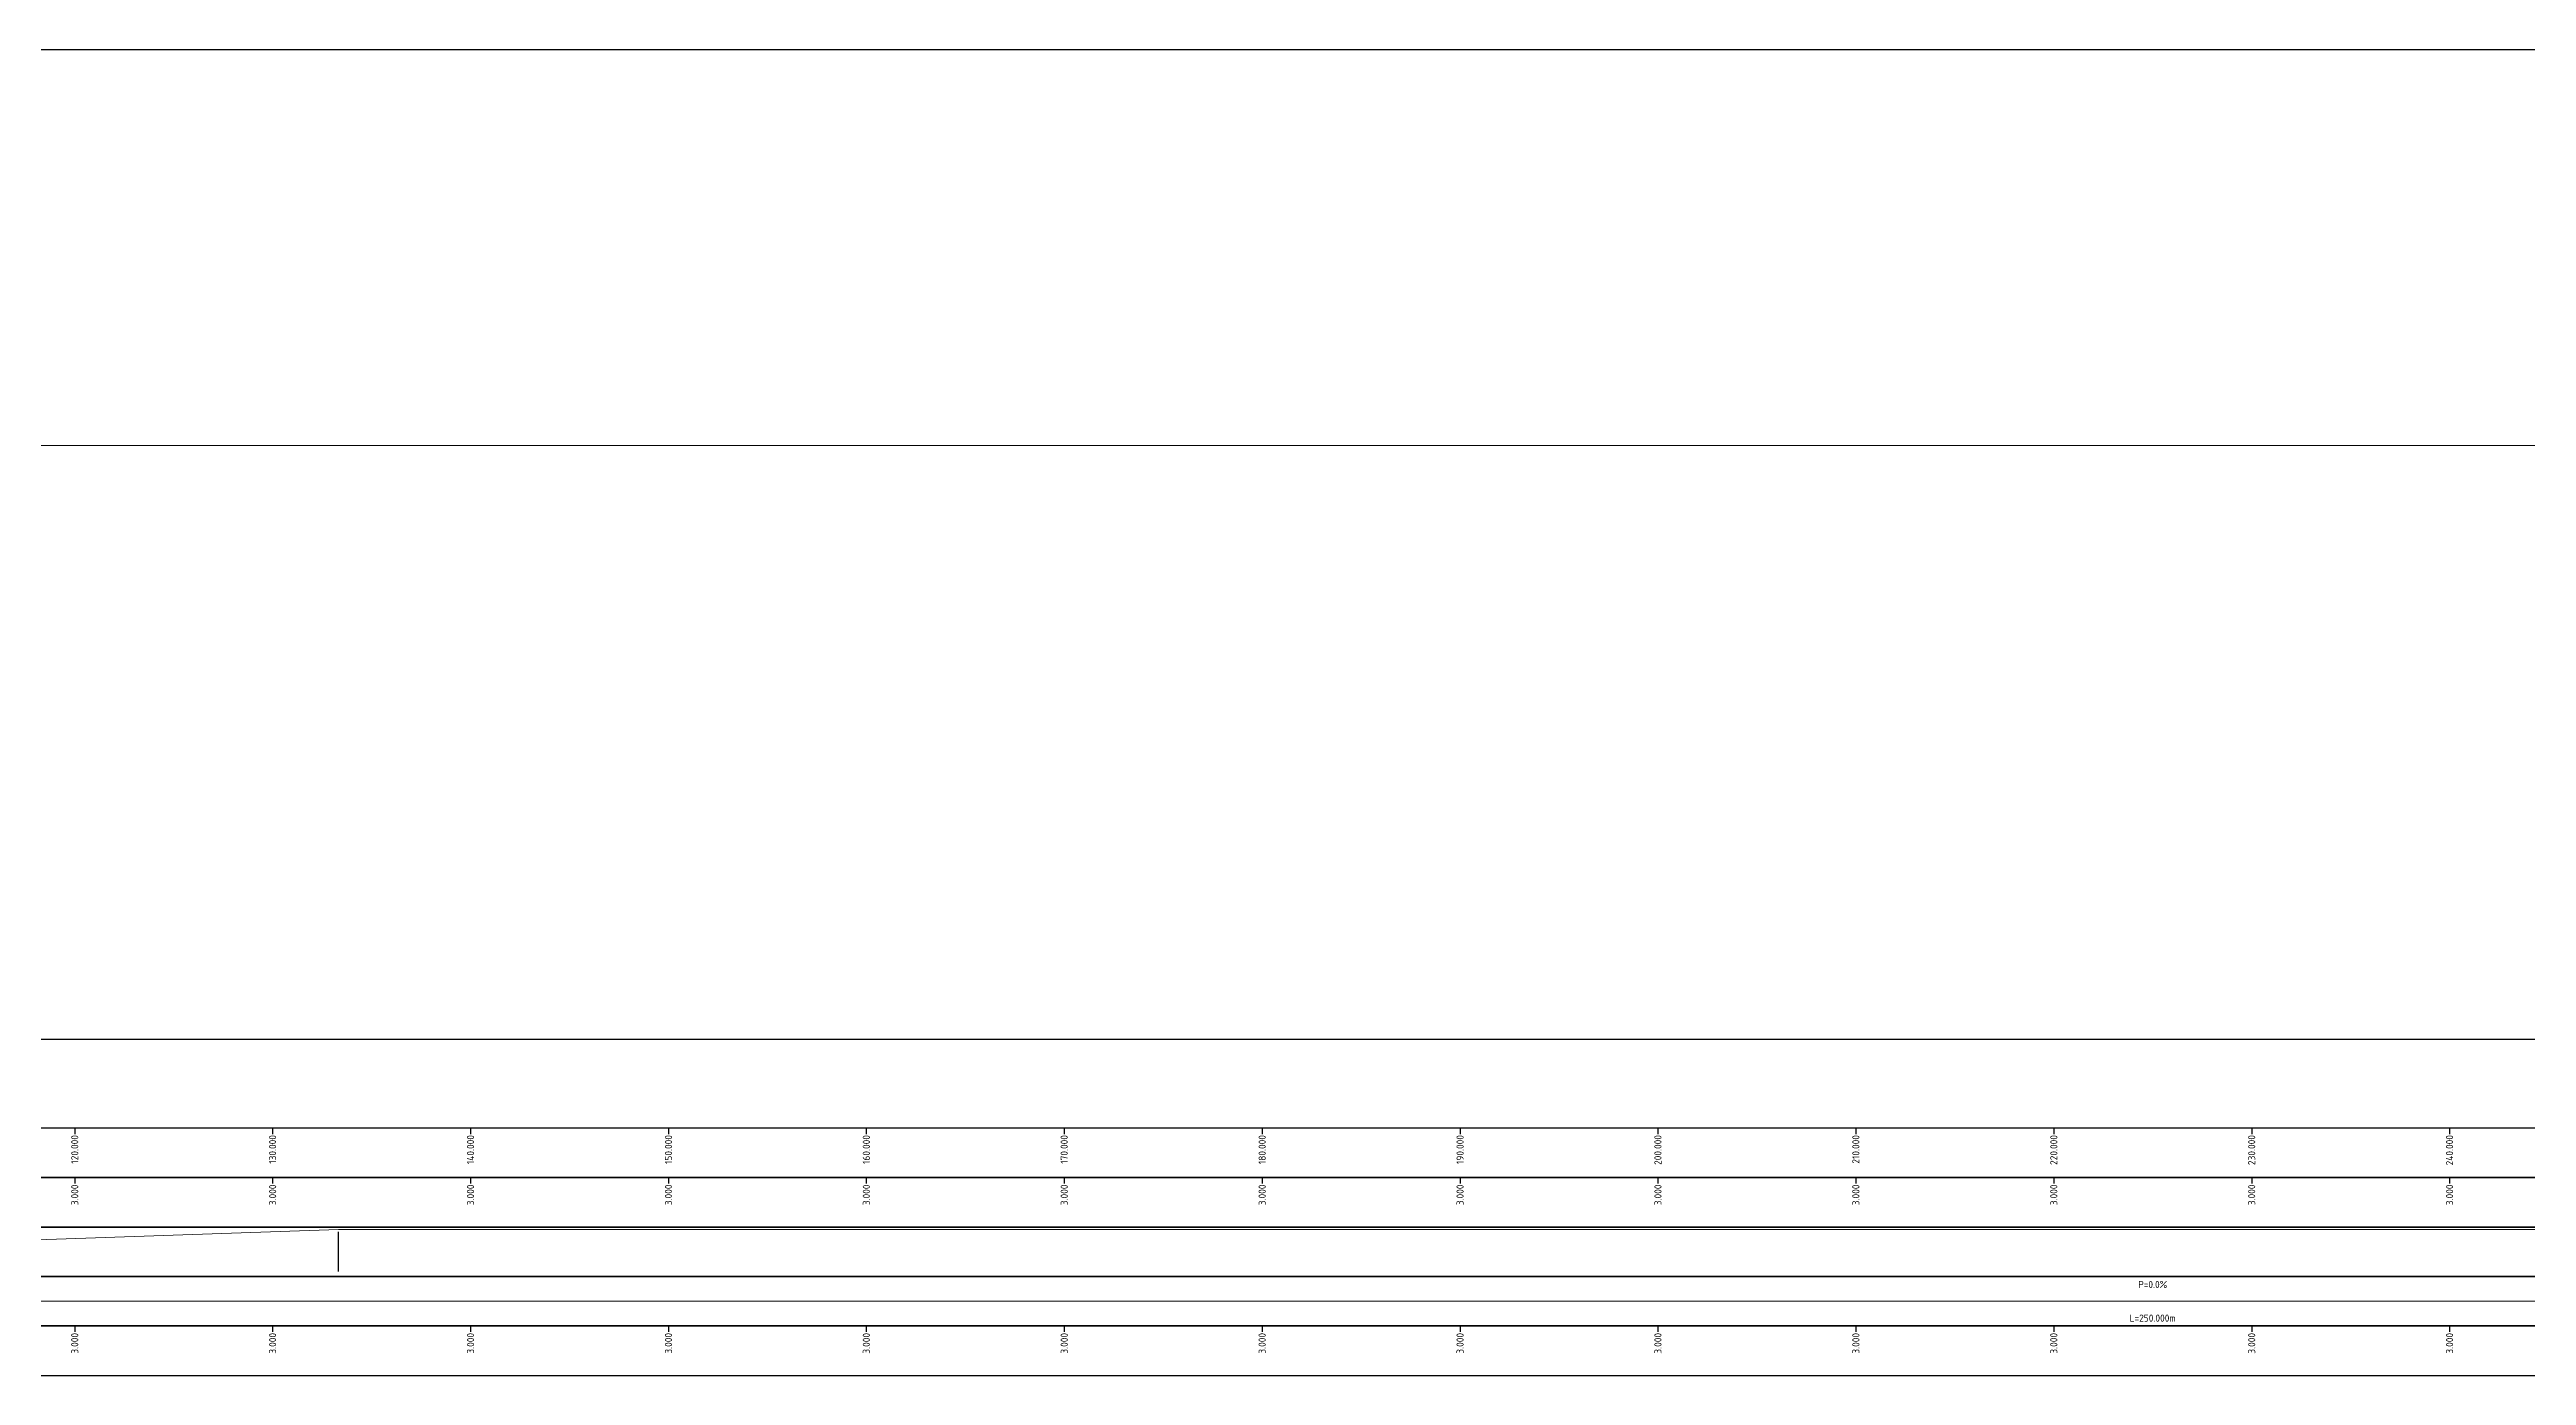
# Model space of a CAD drawing. Extents: x 85476 to 87050, y 436805 to 437377.
# Drawn here: x 86671.6 to 86796.8, y 437184.4 to 437251.4 of the extents above; entities that cross this region are included whole.
import ezdxf

# ---------------------------------------------------------------- set-up
doc = ezdxf.new("R2010")
doc.units = 0
for name, color, linetype, lineweight in [('B-WE-GW-MAAIVELD-GD', 93, 'Continuous', 18), ('X-XX-AL-DETAIL2-G', 7, 'Continuous', 25), ('X-XX-AL-PROFIELBALK-G', 7, 'Continuous', 25), ('X-XX-AL-T18', 7, 'Continuous', 18), ('X-XX-AL-T25', 7, 'Continuous', 25)]:
    doc.layers.add(name, color=color, linetype=linetype, lineweight=lineweight)
doc.styles.add('NLCS-ISO', font='NLCS-ISO.ttf')

msp = doc.modelspace()

# ---------------------------------------------------------------- linework, layer by layer
at = {"layer": 'B-WE-GW-MAAIVELD-GD', "color": 93, "linetype": 'Continuous', "lineweight": 18, "flags": 128}
msp.add_lwpolyline([(86652.905, 437231.365), (86902.905, 437231.365)], dxfattribs=at)
at = {"layer": 'X-XX-AL-DETAIL2-G', "color": 7, "linetype": 'Continuous', "lineweight": 25}
for p, q in [((86552.905, 437251.365), (87050.372, 437251.365)), ((86552.905, 437201.365), (87050.372, 437201.365))]:
    msp.add_line(p, q, dxfattribs=at)
at = {"layer": 'X-XX-AL-PROFIELBALK-G', "color": 7, "linetype": 'Continuous', "lineweight": 25}
for p, q in [((86672.905, 437196.865), (86672.905, 437196.565)), ((86682.905, 437196.865), (86682.905, 437196.565)), ((86692.905, 437196.865), (86692.905, 437196.565)), ((86702.905, 437196.865), (86702.905, 437196.565)), ((86712.905, 437196.865), (86712.905, 437196.565)), ((86722.905, 437196.865), (86722.905, 437196.565)), ((86732.905, 437196.865), (86732.905, 437196.565)), ((86742.905, 437196.865), (86742.905, 437196.565)), ((86752.905, 437196.865), (86752.905, 437196.565)), ((86762.905, 437196.865), (86762.905, 437196.565)), ((86772.905, 437196.865), (86772.905, 437196.565)), ((86782.905, 437196.865), (86782.905, 437196.565)), ((86792.905, 437196.865), (86792.905, 437196.565)), ((86672.905, 437194.365), (86672.905, 437194.065)), ((86682.905, 437194.365), (86682.905, 437194.065)), ((86692.905, 437194.365), (86692.905, 437194.065)), ((86702.905, 437194.365), (86702.905, 437194.065)), ((86712.905, 437194.365), (86712.905, 437194.065)), ((86722.905, 437194.365), (86722.905, 437194.065)), ((86732.905, 437194.365), (86732.905, 437194.065)), ((86742.905, 437194.365), (86742.905, 437194.065)), ((86752.905, 437194.365), (86752.905, 437194.065)), ((86762.905, 437194.365), (86762.905, 437194.065)), ((86772.905, 437194.365), (86772.905, 437194.065)), ((86782.905, 437194.365), (86782.905, 437194.065)), ((86792.905, 437194.365), (86792.905, 437194.065)), ((86686.238, 437189.615), (86686.238, 437191.615)), ((86672.905, 437186.865), (86672.905, 437186.565)), ((86682.905, 437186.865), (86682.905, 437186.565)), ((86692.905, 437186.865), (86692.905, 437186.565)), ((86702.905, 437186.865), (86702.905, 437186.565)), ((86712.905, 437186.865), (86712.905, 437186.565)), ((86722.905, 437186.865), (86722.905, 437186.565)), ((86732.905, 437186.865), (86732.905, 437186.565)), ((86742.905, 437186.865), (86742.905, 437186.565)), ((86752.905, 437186.865), (86752.905, 437186.565)), ((86762.905, 437186.865), (86762.905, 437186.565)), ((86772.905, 437186.865), (86772.905, 437186.565)), ((86782.905, 437186.865), (86782.905, 437186.565)), ((86792.905, 437186.865), (86792.905, 437186.565))]:
    msp.add_line(p, q, dxfattribs=at)
for points in [[(86552.905, 437194.365), (87050.372, 437194.365), (87050.372, 437196.865), (86552.905, 437196.865)], [(86552.905, 437191.865), (87050.372, 437191.865), (87050.372, 437194.365), (86552.905, 437194.365)], [(86552.905, 437189.365), (87050.372, 437189.365), (87050.372, 437191.865), (86552.905, 437191.865)], [(86552.905, 437186.865), (87050.372, 437186.865), (87050.372, 437189.365), (86552.905, 437189.365)], [(86552.905, 437184.365), (87050.372, 437184.365), (87050.372, 437186.865), (86552.905, 437186.865)]]:
    msp.add_3dface(points, dxfattribs=at)
at = {"layer": 'X-XX-AL-T18', "color": 7, "linetype": 'Continuous', "lineweight": 18}
for p, q in [((86652.905, 437190.615), (86686.238, 437191.74)), ((86686.238, 437191.74), (86917.038, 437191.74)), ((86652.905, 437188.115), (86902.905, 437188.115))]:
    msp.add_line(p, q, dxfattribs=at)

# ---------------------------------------------------------------- texts
at = {"layer": 'X-XX-AL-T25', "color": 7, "linetype": 'Continuous', "lineweight": 25, "char_height": 0.36, "attachment_point": 6, "rotation": 90, "style": 'NLCS-ISO'}
for s, insert in [('120.000', (86672.905, 437196.515)), ('130.000', (86682.905, 437196.515)), ('140.000', (86692.905, 437196.515)), ('150.000', (86702.905, 437196.515)), ('160.000', (86712.905, 437196.515)), ('170.000', (86722.905, 437196.515)), ('180.000', (86732.905, 437196.515)), ('190.000', (86742.905, 437196.515)), ('200.000', (86752.905, 437196.515)), ('210.000', (86762.905, 437196.515)), ('220.000', (86772.905, 437196.515)), ('230.000', (86782.905, 437196.515)), ('240.000', (86792.905, 437196.515)), ('3.000', (86672.905, 437194.015)), ('3.000', (86682.905, 437194.015)), ('3.000', (86692.905, 437194.015)), ('3.000', (86702.905, 437194.015)), ('3.000', (86712.905, 437194.015)), ('3.000', (86722.905, 437194.015)), ('3.000', (86732.905, 437194.015)), ('3.000', (86742.905, 437194.015)), ('3.000', (86752.905, 437194.015)), ('3.000', (86762.905, 437194.015)), ('3.000', (86772.905, 437194.015)), ('3.000', (86782.905, 437194.015)), ('3.000', (86792.905, 437194.015)), ('3.000', (86672.905, 437186.515)), ('3.000', (86682.905, 437186.515)), ('3.000', (86692.905, 437186.515)), ('3.000', (86702.905, 437186.515)), ('3.000', (86712.905, 437186.515)), ('3.000', (86722.905, 437186.515)), ('3.000', (86732.905, 437186.515)), ('3.000', (86742.905, 437186.515)), ('3.000', (86752.905, 437186.515)), ('3.000', (86762.905, 437186.515)), ('3.000', (86772.905, 437186.515)), ('3.000', (86782.905, 437186.515)), ('3.000', (86792.905, 437186.515))]:
    msp.add_mtext(s, dxfattribs=dict(at, insert=insert))
at = {"layer": 'X-XX-AL-T25', "color": 7, "linetype": 'Continuous', "lineweight": 25, "char_height": 0.36, "attachment_point": 5, "style": 'NLCS-ISO'}
for s, insert in [('P=0.0%', (86777.905, 437188.965)), ('L=250.000m', (86777.905, 437187.265))]:
    msp.add_mtext(s, dxfattribs=dict(at, insert=insert))

doc.saveas('drawing.dxf')
